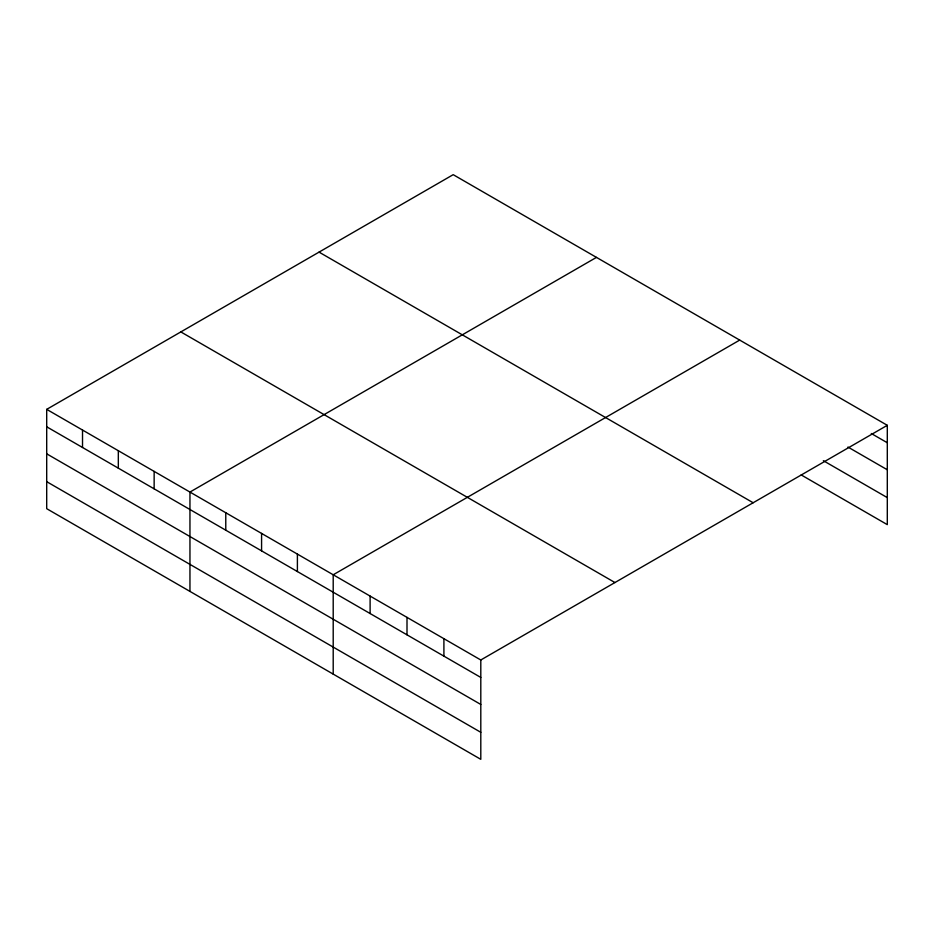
<?xml version="1.0" encoding="UTF-8"?>
<svg xmlns="http://www.w3.org/2000/svg" width="934" height="934" viewBox="0 0 934 934"><rect width="100%" height="100%" fill="white"/><g stroke="black" fill="none" stroke-linecap="round" stroke-linejoin="round"><path stroke-width="1.4" d="M480.8 704.458L480.8 659.988L46.7 409.361L46.7 508.691L480.8 759.33L480.8 704.458L46.7 453.831M801.197 474.927L887.3 524.639L887.3 425.309L453.2 174.67L46.7 409.361M596.452 257.387L189.952 492.066L189.952 591.409M739.705 340.093L333.204 574.784L333.204 674.114M480.8 659.988L887.3 425.309M871.305 433.516L887.3 442.751M847.944 447.047L887.3 469.767M823.344 460.684L887.3 497.612M319.054 252.122L753.154 502.749M180.846 331.92L614.946 582.547M46.7 426.803L480.8 677.442M46.7 481.675L480.8 732.303M443.907 638.693L443.907 656.135M407.002 617.386L407.002 634.828M370.109 596.079L370.109 613.521M297.397 554.096L297.397 571.55M261.578 533.419L261.578 550.873M225.771 512.743L225.771 530.197M154.145 471.39L154.145 488.844M118.326 450.713L118.326 468.168M82.519 430.037L82.519 447.491"/></g></svg>
